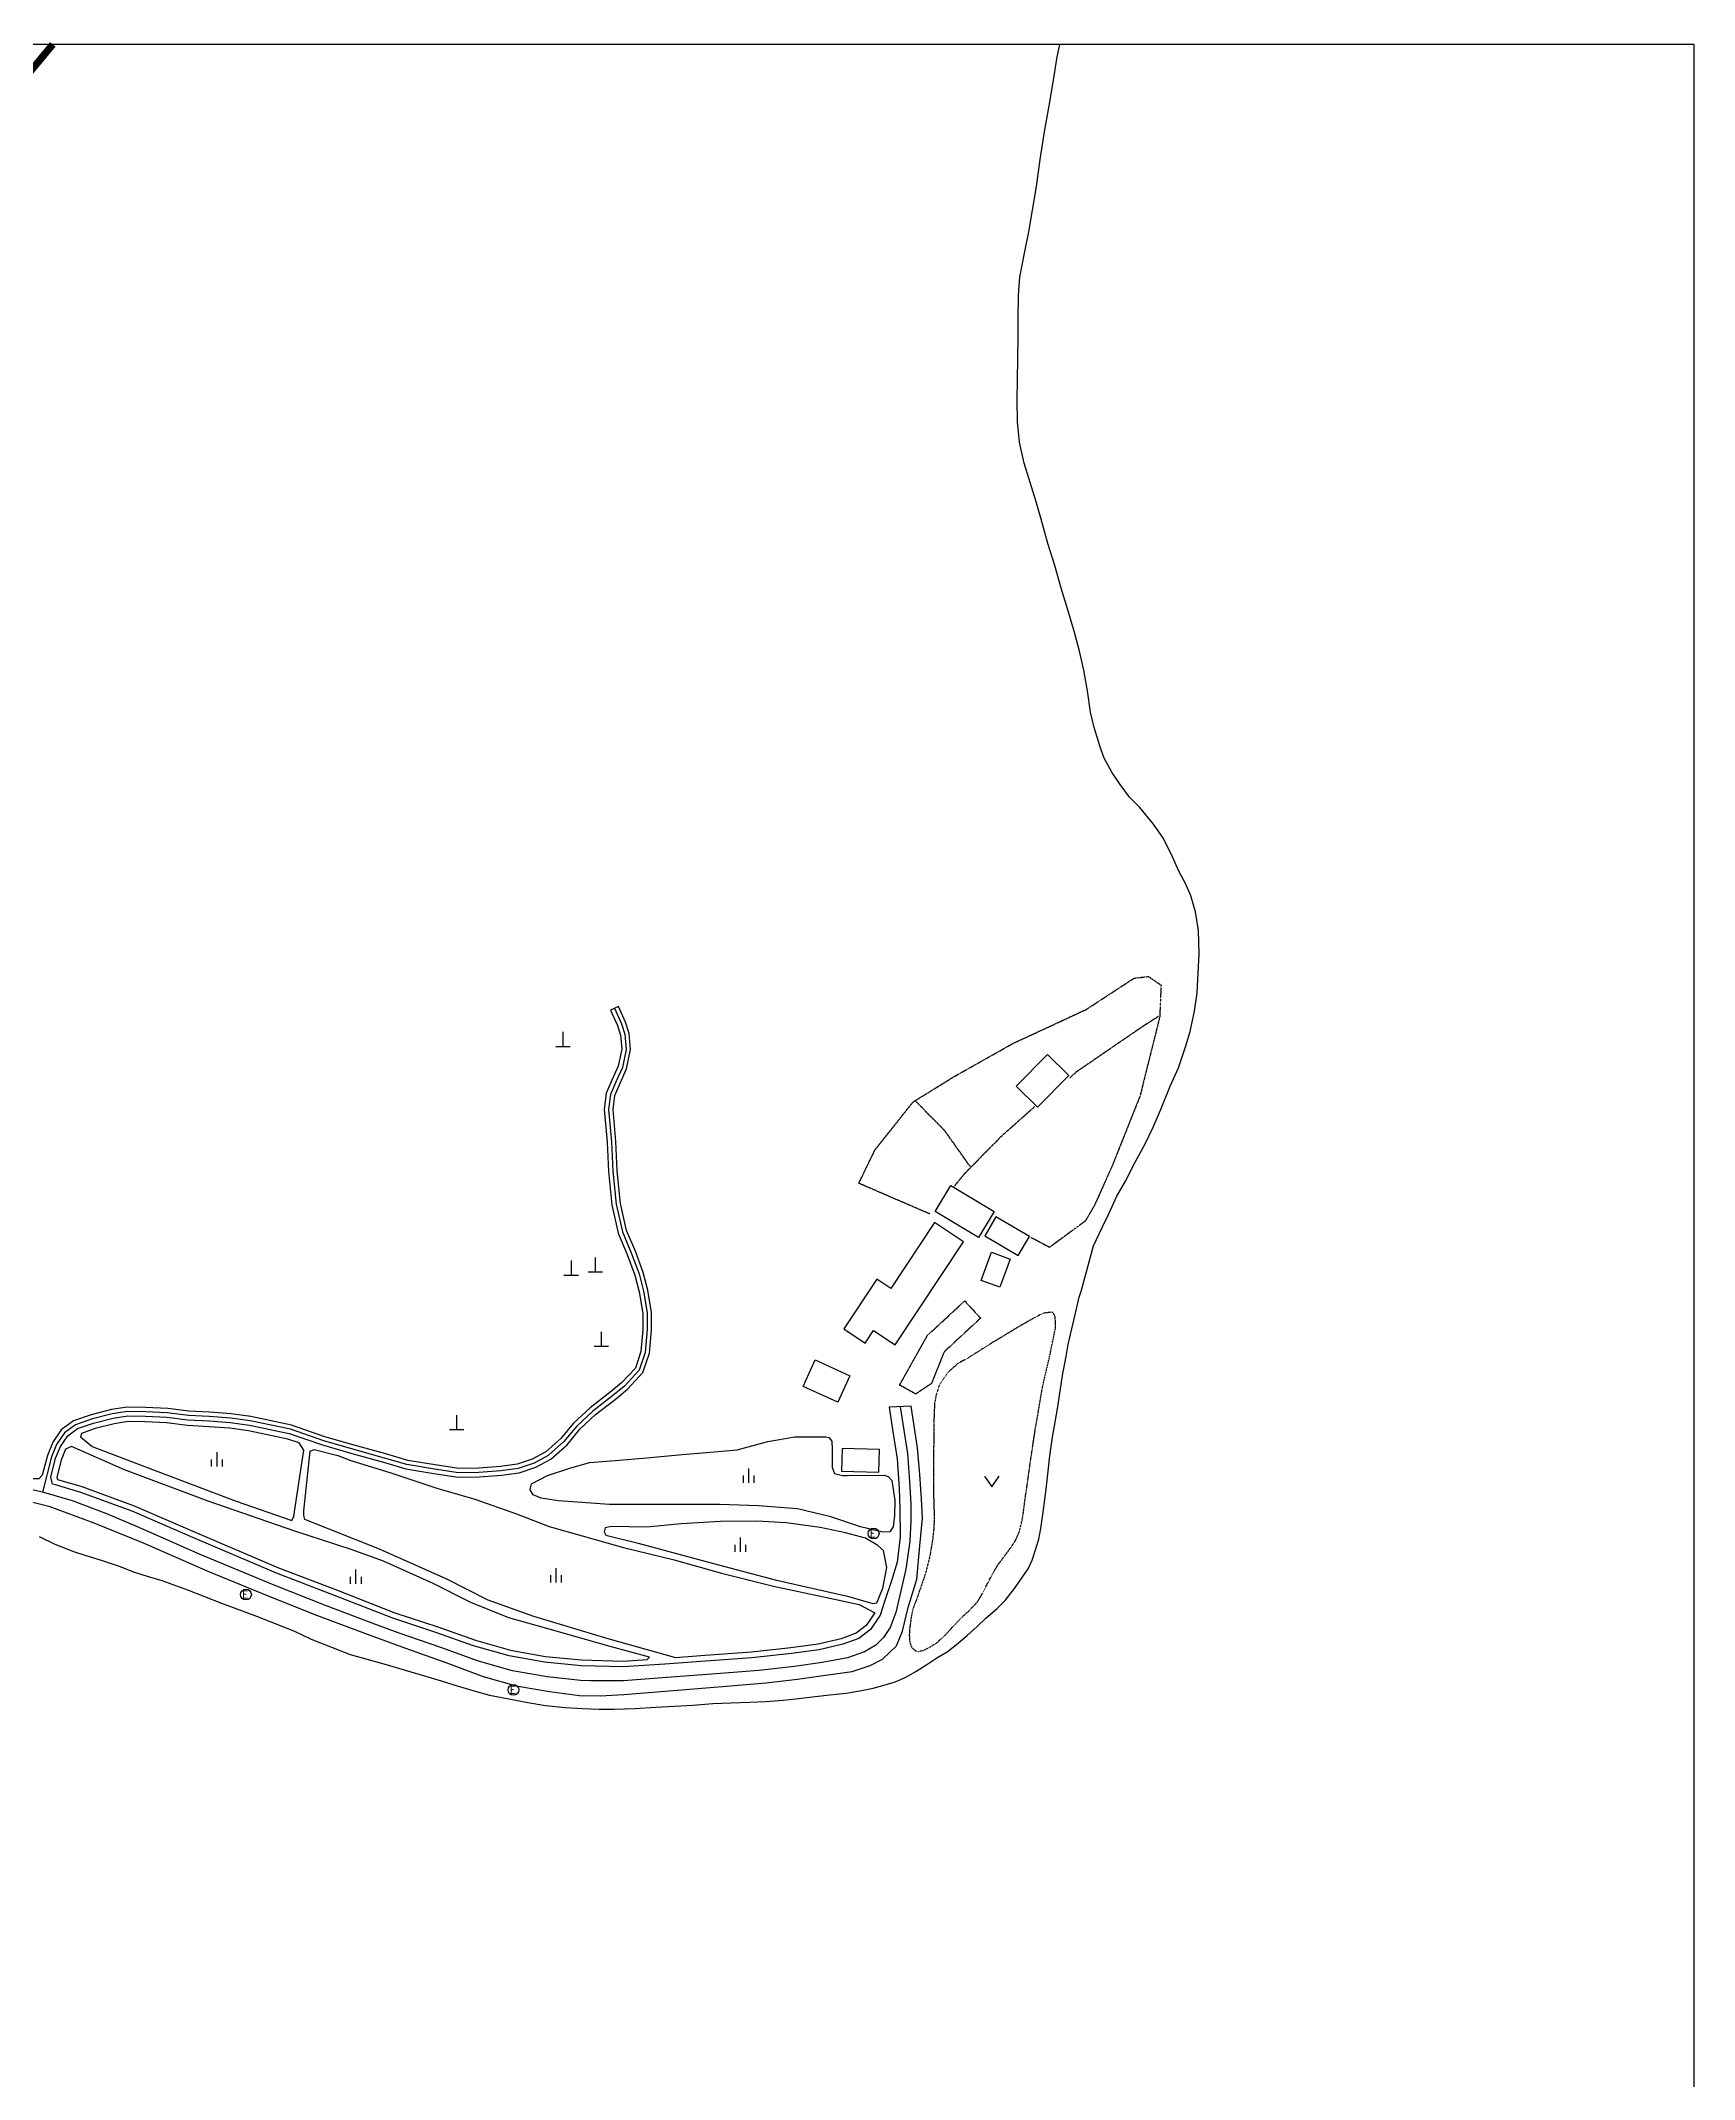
# Model space of a CAD drawing. Header units: millimetres. Extents: x 0 to 945143, y -500 to 526502.
# Drawn here: x 716134 to 945143, y 244220 to 526502 of the extents above; entities that cross this region are included whole.
import ezdxf

# ---------------------------------------------------------------- set-up
doc = ezdxf.new("R2010")
doc.units = ezdxf.units.MM
for name, pattern in [('ANYANG1', [11.5, 6, -1, 1, -1.5, 1, -1]), ('ANYANG3', [3, 2, -1]), ('ANYANG6', [4, 2, -2]), ('DASHDOT', [1, 0.5, -0.25, 0, -0.25])]:
    doc.linetypes.add(name, pattern=pattern)
for name, color, linetype in [('AAA004', 7, 'ANYANG3'), ('AAC006', 7, 'ANYANG1'), ('AB002', 7, 'Continuous'), ('ADA030', 1, 'Continuous'), ('AZ0202', 7, 'Continuous'), ('DAA002', 3, 'Continuous'), ('DZ001', 7, 'ANYANG6'), ('DZ0011', 3, 'Continuous'), ('J-동경계선', 9, 'DASHDOT'), ('건물', 210, 'Continuous'), ('결정선', 7, 'Continuous'), ('현황', 7, 'Continuous')]:
    doc.layers.add(name, color=color, linetype=linetype)
doc.styles.add('GHS', font='ROMANS', dxfattribs={"bigfont": 'NGSW.shx'})

# ---------------------------------------------------------------- blocks, each defined once
blk = doc.blocks.new('AB002')
at = {"layer": 'AB002'}
for points in [[(-1, 0), (1, 0)], [(0, 2), (0, 0)]]:
    blk.add_lwpolyline(points, dxfattribs=at)
blk = doc.blocks.new('AZ0202')
at = {"layer": 'AZ0202'}
blk.add_circle((0, 0), 0.75, dxfattribs=at)
at = {"layer": 'AZ0202', "style": 'GHS'}
blk.add_text('E', height=1, dxfattribs=at).set_placement((-0.5, -0.48))
blk = doc.blocks.new('DAA002')
at = {"layer": 'DAA002', "color": 7}
for points in [[(-0.75, 0), (-0.75, -1)], [(0, 1), (0, -1)], [(0.75, 0), (0.75, -1)]]:
    blk.add_lwpolyline(points, dxfattribs=at)
blk = doc.blocks.new('DZ0011')
at = {"layer": 'DZ0011', "color": 7}
blk.add_lwpolyline([(-1, 0.6), (0, -0.9), (1, 0.6)], dxfattribs=at)

msp = doc.modelspace()

# ---------------------------------------------------------------- linework, layer by layer
at = {"layer": 'AAA004', "extrusion": (0.000761888, -0.001614, 0.999998), "elevation": -72244, "flags": 128}
msp.add_lwpolyline([(835148, 340233), (838998, 347103), (844157, 351878), (846356, 349502), (841295, 344817), (839535, 340426), (837370, 338989)], close=True, dxfattribs=at)
at = {"layer": 'AAC006', "extrusion": (0.000761888, -0.001614, 0.999998), "elevation": -72244, "flags": 128}
for points in [[(839342, 363911), (829489, 368167), (831735, 372796), (837002, 379431), (842534, 382859), (850821, 387532), (860966, 392235), (867615, 396572), (869597, 396812), (871349, 395613), (871163, 391217), (868442, 380277), (864628, 370697), (862129, 365120), (860843, 362923), (855887, 359298), (853260, 360685)], [(871008, 391286), (868852, 389913), (859513, 383516), (858734, 382758)], [(844923, 370481), (841434, 375402), (837296, 379613)], [(853842, 378788), (849135, 374585), (844098, 369462), (842735, 367794)]]:
    msp.add_lwpolyline(points, dxfattribs=at)
at = {"layer": 'ADA030', "extrusion": (0.000761888, -0.001614, 0.999998), "elevation": -72244, "flags": 128}
msp.add_lwpolyline([(713233, 324476), (717285, 323448), (723549, 321169), (730372, 318389), (739344, 314444), (747763, 311019), (754358, 308348), (761174, 305841), (766711, 303790), (772277, 301808), (777455, 299881), (782031, 298598), (786656, 297780), (790821, 297263), (793683, 297205), (796949, 297366), (803218, 297907), (811157, 298542), (816603, 298994), (821015, 299487), (824882, 300076), (828590, 300548), (831053, 301405), (832789, 302261), (834696, 304113), (835552, 306165), (836339, 309405), (837517, 313366), (837947, 317985), (838320, 321797), (838163, 324483), (837925, 327856), (837625, 331519), (836740, 337288), (833684, 337152), (834154, 334057), (834807, 330026), (835072, 325909), (835189, 323120), (835199, 319230), (834814, 315713), (834005, 313138), (833092, 310415), (832446, 308346), (831095, 306389), (829496, 305156), (827283, 304334), (823985, 303553), (820180, 303041), (814695, 302449), (808272, 301982), (802622, 301564), (796858, 301192), (791030, 301364), (785973, 301854), (781047, 302749), (776142, 304123), (770918, 305976), (764972, 307957), (756854, 311105), (748832, 314194), (737234, 319107), (728848, 322770), (721611, 325405), (718212, 326395), (717835, 326503), (717566, 327460), (718246, 330086), (718921, 331732), (719916, 333197), (721275, 334200), (723505, 334964), (726211, 335651), (728239, 335984), (730677, 335943), (733664, 335789), (736575, 335426), (739496, 335260), (742441, 335069), (745094, 334700), (750616, 333527), (755190, 331938), (759262, 330756), (763648, 329536), (766756, 328628), (770617, 327983), (773985, 327492), (776889, 327501), (779983, 327737), (782433, 328087), (784744, 328875), (786812, 329986), (789089, 331974), (790855, 334135), (793042, 336177), (795745, 338248), (797437, 339644), (799598, 341957), (800486, 344627), (800788, 347875), (800796, 350260), (800257, 353383), (799623, 355822), (798538, 358758), (797321, 361647), (796480, 365362), (796013, 369889), (795830, 373957), (795449, 378381), (795686, 380329), (796432, 382058), (797334, 384043), (797858, 386679), (797680, 388922), (797194, 390470), (796216, 392656), (795118, 392165), (796068, 390043), (796492, 388692), (796646, 386750), (796182, 384414), (795333, 382545), (794514, 380646), (794240, 378402), (794630, 373878), (794814, 369800), (795292, 365167), (796172, 361278), (797420, 358316), (798475, 355462), (799081, 353129), (799594, 350159), (799586, 347933), (799301, 344876), (798540, 342586), (796611, 340522), (794996, 339189), (792264, 337095), (789975, 334958), (788222, 332813), (786123, 330981), (784262, 329981), (782151, 329261), (779852, 328932), (776841, 328703), (774070, 328694), (770803, 329171), (767024, 329802), (763978, 330692), (759590, 331913), (755555, 333084), (750939, 334687), (745302, 335885), (742563, 336266), (739569, 336460), (736683, 336624), (733769, 336987), (730718, 337144), (728151, 337187), (725965, 336829), (723161, 336117), (720710, 335277), (719037, 334042), (717856, 332303), (717103, 330467), (716402, 327762), (715933, 327239), (715200, 327254), (713552, 327711), (709897, 328858), (705209, 329787), (700345, 330731), (696186, 331172), (691839, 331923), (685772, 332502), (680823, 333095), (675108, 333652), (671012, 333891), (666752, 333976), (662475, 333982), (657590, 334021), (652111, 333984), (644518, 333554), (637561, 333396), (630654, 333155), (628002, 333185), (627866, 333604), (628346, 334126), (631436, 336456), (634763, 338945), (637889, 341844), (640650, 343920), (642785, 347094), (644200, 350375), (645869, 355053), (646722, 358810), (647644, 362328), (648448, 366408), (648646, 370020), (648534, 373280), (648297, 376705), (647642, 379503), (645991, 383697), (644545, 388493), (643401, 393534), (642372, 398314), (641919, 402204), (640202, 406772), (637639, 411719), (635547, 416332), (632178, 427303), (628676, 438904), (626129, 447009), (622533, 458923), (621054, 465104)], dxfattribs=at)
at = {"layer": 'DZ001', "extrusion": (0.000761888, -0.001614, 0.999998), "elevation": -72244, "flags": 128}
msp.add_lwpolyline([(839873, 334849), (839840, 328300), (839821, 325744), (839900, 323120), (839933, 321939), (839898, 320916), (839855, 320132), (839713, 318871), (839503, 317610), (839330, 316530), (838714, 314098), (837408, 310335), (836984, 309243), (836757, 308197), (836659, 307425), (836540, 306561), (836484, 305698), (836498, 304937), (836599, 304392), (836851, 303870), (837305, 303463), (837743, 303350), (838441, 303494), (839281, 303907), (840415, 304647), (841560, 305699), (842568, 306837), (843762, 308079), (844726, 308957), (845924, 310190), (846667, 311475), (847292, 312692), (847949, 313932), (848768, 315342), (850396, 317516), (851215, 318733), (851715, 319905), (852068, 321314), (852255, 322348), (852403, 323541), (852571, 324848), (852772, 326132), (852967, 327513), (853310, 330001), (853507, 331246), (853738, 332831), (853965, 334331), (854243, 335859), (854535, 337615), (854848, 339490), (855190, 341127), (855740, 343434), (855984, 344503), (856308, 346128), (856556, 347264), (856754, 348219), (856687, 349752), (856334, 350331), (855022, 350170), (853899, 349600), (851608, 348290), (849553, 347040), (848113, 346189), (847251, 345645), (844551, 343925), (843224, 343229), (841881, 342027), (840614, 340184), (840213, 338888), (839979, 337706)], close=True, dxfattribs=at)
at = {"layer": 'J-동경계선', "color": 2, "linetype": 'Continuous', "lineweight": -3}
msp.add_lwpolyline([(0, 0), (945143, 0), (945143, 526002), (0, 526002)], close=True, dxfattribs=at)
at = {"layer": '건물', "extrusion": (0.000761888, -0.001614, 0.999998), "elevation": -72244}
msp.add_lwpolyline([(834525, 345781), (843987, 360066), (839981, 362720), (833929, 353582), (831974, 354877), (827416, 347996), (830356, 346049), (831504, 347782)], close=True, dxfattribs=at)
at = {"layer": '결정선', "color": 5, "linetype": 'Continuous', "lineweight": -3, "const_width": 1000}
msp.add_lwpolyline([(677897, 526002), (678517, 512951), (673786, 473936), (673643, 472758), (717801, 526002)], dxfattribs=at)
at = {"layer": '현황', "extrusion": (0.000761888, -0.001614, 0.999998)}
for p, q in [((860258, 353498, -72329), (861932, 359631, -72320)), ((859965, 352522, -72330), (860258, 353498, -72329)), ((858435, 345976, -72340), (859426, 350289, -72334)), ((859426, 350289, -72334), (859965, 352522, -72330)), ((858160, 344305, -72342), (858435, 345976, -72340)), ((857276, 339208, -72350), (857710, 341936, -72346)), ((857710, 341936, -72346), (858160, 344305, -72342)), ((856985, 337333, -72353), (857276, 339208, -72350)), ((856613, 335202, -72356), (856985, 337333, -72353)), ((855874, 330532, -72363), (856247, 333140, -72359)), ((856247, 333140, -72359), (856613, 335202, -72356)), ((855616, 328026, -72367), (855874, 330532, -72363)), ((855377, 325930, -72370), (855616, 328026, -72367)), ((854971, 322743, -72375), (855377, 325930, -72370)), ((854651, 320493, -72378), (854971, 322743, -72375)), ((715914, 319380, -72274), (718086, 318330, -72277)), ((853969, 317651, -72382), (854363, 319027, -72380)), ((854363, 319027, -72380), (854651, 320493, -72378)), ((718086, 318330, -72277), (720815, 317250, -72281)), ((720815, 317250, -72281), (722094, 316837, -72283)), ((722094, 316837, -72283), (724617, 316069, -72286)), ((853440, 316105, -72384), (853969, 317651, -72382)), ((724617, 316069, -72286), (727005, 315255, -72289)), ((727005, 315255, -72289), (728966, 314503, -72292)), ((728966, 314503, -72292), (730995, 313819, -72295)), ((730995, 313819, -72295), (732922, 313264, -72297)), ((851021, 312180, -72389), (852910, 314911, -72386)), ((852910, 314911, -72386), (853440, 316105, -72384)), ((732922, 313264, -72297), (736452, 311996, -72302)), ((736452, 311996, -72302), (741160, 310159, -72308)), ((848601, 309400, -72391), (849705, 310519, -72390)), ((849705, 310519, -72390), (851021, 312180, -72389)), ((741160, 310159, -72308), (746020, 308355, -72315)), ((746020, 308355, -72315), (751256, 306251, -72322)), ((845824, 306922, -72393), (847037, 308064, -72392)), ((847037, 308064, -72392), (848601, 309400, -72391)), ((751256, 306251, -72322), (753593, 305162, -72326)), ((753593, 305162, -72326), (758966, 303054, -72333)), ((842979, 304441, -72395), (844464, 305673, -72394)), ((844464, 305673, -72394), (845824, 306922, -72393)), ((758966, 303054, -72333), (763979, 301629, -72339)), ((838862, 301666, -72396), (840245, 302586, -72396)), ((840245, 302586, -72396), (841652, 303419, -72396)), ((841652, 303419, -72396), (842979, 304441, -72395)), ((763979, 301629, -72339), (766621, 300844, -72343)), ((766621, 300844, -72343), (769281, 300071, -72346)), ((769281, 300071, -72346), (771600, 299406, -72349)), ((771600, 299406, -72349), (773817, 298707, -72352)), ((833086, 298821, -72397), (834471, 299263, -72397)), ((834471, 299263, -72397), (835878, 299869, -72397)), ((835878, 299869, -72397), (837319, 300668, -72397)), ((837319, 300668, -72397), (838862, 301666, -72396)), ((773817, 298707, -72352), (776307, 297971, -72355)), ((776307, 297971, -72355), (778302, 297423, -72357)), ((778302, 297423, -72357), (780944, 296902, -72360)), ((780944, 296902, -72360), (783603, 296388, -72363)), ((811719, 296345, -72384), (814326, 296416, -72386)), ((814326, 296416, -72386), (816557, 296542, -72388)), ((816557, 296542, -72388), (818977, 296727, -72389)), ((818977, 296727, -72389), (820714, 296883, -72390)), ((820714, 296883, -72390), (823406, 297224, -72392)), ((823406, 297224, -72392), (825416, 297442, -72393)), ((825416, 297442, -72393), (827682, 297700, -72394)), ((827682, 297700, -72394), (829589, 298006, -72395)), ((829589, 298006, -72395), (831412, 298380, -72396)), ((831412, 298380, -72396), (833086, 298821, -72397)), ((783603, 296388, -72363), (786024, 295964, -72365)), ((786024, 295964, -72365), (788768, 295718, -72368)), ((788768, 295718, -72368), (791171, 295557, -72370)), ((791171, 295557, -72370), (793454, 295461, -72372)), ((793454, 295461, -72372), (795567, 295466, -72373)), ((795567, 295466, -72373), (798396, 295536, -72375)), ((798396, 295536, -72375), (801309, 295722, -72377)), ((801309, 295722, -72377), (803933, 295878, -72379)), ((803933, 295878, -72379), (806437, 296011, -72381)), ((806437, 296011, -72381), (809231, 296229, -72383)), ((809231, 296229, -72383), (811719, 296345, -72384))]:
    msp.add_line(p, q, dxfattribs=at)
at = {"layer": '현황', "extrusion": (0.000761888, -0.001614, 0.999998), "elevation": -72244}
for points in [[(861987, 359515), (863252, 362125), (864084, 363865), (865236, 366373), (866421, 368455), (867788, 371099), (869155, 373641), (870278, 375944), (871264, 378298), (872612, 381624), (873746, 384182), (874791, 387201), (875389, 389196), (875998, 391992), (876367, 394565), (876492, 397292), (876626, 399968), (876539, 403193), (876119, 405748), (875492, 407996), (874755, 409681), (873810, 411400), (872958, 413375), (871693, 415911), (870284, 417918), (868395, 420214), (866989, 421648), (865693, 423400), (864521, 425118), (863441, 427143), (862884, 428761), (862096, 431298), (861589, 433392), (861167, 436356), (860661, 439218), (860035, 441874), (859388, 444327), (858454, 447590), (857537, 450587), (856647, 453720), (855676, 456757), (854733, 460145), (854050, 462529), (853209, 465237), (852371, 467876), (851750, 470788), (851477, 473633), (851425, 476564), (851476, 479500), (851527, 482323), (851542, 485527), (851559, 487793), (851597, 491139), (851802, 493667), (852424, 496974), (853021, 499906), (853557, 502946), (854089, 506185), (854605, 509963), (855201, 513770), (855871, 517378), (856458, 520924), (856977, 524157), (857321, 525886)], [(795667, 392411), (796631, 390257), (797086, 388807), (797252, 386715), (796758, 384229), (795883, 382302), (795100, 380487), (794844, 378391), (795230, 373917), (795414, 369844), (795886, 365265), (796746, 361462), (797979, 358537), (799049, 355642), (799669, 353256), (800195, 350210), (800187, 347904), (799894, 344752), (799069, 342272), (797024, 340083), (795371, 338719), (792653, 336636), (790415, 334546), (788656, 332394), (786467, 330484), (784503, 329428), (782292, 328674), (779918, 328335), (776865, 328102), (774028, 328093), (770710, 328577), (766890, 329215), (763813, 330114), (759426, 331335), (755373, 332511), (750778, 334107), (745198, 335293), (742502, 335668), (739533, 335860), (736629, 336025), (733717, 336388), (730698, 336543), (728195, 336585), (726088, 336240), (723333, 335541), (720993, 334739), (719477, 333620), (718389, 332018), (717675, 330276), (716408, 325390)], [(835212, 337220), (836216, 330773), (836499, 326883), (836676, 323802), (836711, 321418), (836573, 318608), (836019, 314729), (834634, 308726), (833852, 306671), (832895, 305251), (831849, 304234), (830274, 303281), (827936, 302441), (824433, 301814), (820597, 301264), (815649, 300721), (809714, 300262), (802920, 299735), (796903, 299279), (792356, 299285), (790925, 299314), (786314, 299817), (781539, 300674), (776798, 302002), (771597, 303892), (765841, 305873), (763073, 306899), (755606, 309726), (748297, 312606), (738289, 316776), (729610, 320580), (725355, 322413), (720607, 324176), (716609, 325343), (713393, 326093), (708928, 327275), (703987, 328258), (696458, 329525), (691498, 330311), (685402, 331014), (679939, 331614), (674088, 332069), (667081, 332390), (662438, 332469), (657236, 332455), (641395, 331686), (629243, 330990), (622203, 330184), (621181, 330075)]]:
    msp.add_lwpolyline(points, dxfattribs=at)
for points in [[(854261, 378721), (858574, 383106), (855610, 386021), (851297, 381636)], [(846070, 360652), (840049, 364256), (842216, 367877), (848237, 364273)], [(853110, 360793), (848478, 363509), (846944, 360894), (851576, 358178)], [(846420, 354728), (847855, 358628), (850469, 357666), (849034, 353766)], [(823438, 343710), (828237, 341531), (826562, 337841), (821763, 340019)], [(751964, 332210), (750400, 332753), (744955, 333910), (742360, 334271), (739448, 334460), (736502, 334627), (733594, 334990), (730650, 335141), (728298, 335181), (726375, 334866), (723734, 334195), (721816, 333538), (721683, 333053), (723312, 331700), (730691, 328891), (743237, 324171), (750946, 321463), (751262, 322089), (752604, 331193)], [(834043, 326992), (834485, 324256), (834432, 322177), (834246, 320609), (833779, 319886), (832819, 319864), (829739, 320605), (825601, 321971), (820992, 323104), (815578, 323484), (810222, 323685), (803474, 323670), (794943, 323669), (787882, 324177), (785507, 324578), (784409, 325024), (783982, 325712), (783998, 326019), (784174, 326548), (786381, 327687), (789451, 328705), (792204, 329511), (795765, 329797), (800126, 330156), (805027, 330604), (808400, 330887), (812642, 331264), (816893, 332428), (820641, 333060), (823526, 333073), (824900, 333051), (825338, 332961), (825734, 332477), (825805, 331307), (825813, 328831), (826135, 327997), (827220, 327713), (827856, 327702), (833007, 327734), (833559, 327561)], [(720441, 331721), (719631, 331350), (719009, 329832), (718396, 327469), (718486, 327151), (721861, 326168), (729146, 323515), (737551, 319844), (749132, 314937), (757143, 311853), (765244, 308711), (771178, 306734), (776384, 304888), (781227, 303532), (786083, 302649), (791080, 302165), (796844, 301995), (800174, 302209), (800482, 302565), (795072, 304015), (786620, 306407), (781016, 307979), (775751, 310127), (770520, 312765), (763645, 315843), (759160, 317467), (751225, 320025), (739356, 324139), (727793, 328473)], [(753481, 331077), (754067, 331329), (757318, 330485), (759138, 329802), (764674, 328066), (771040, 325937), (776315, 324415), (782085, 322386), (786604, 320644), (791162, 319365), (796892, 317720), (803904, 316019), (810480, 314203), (817664, 312364), (825472, 310707), (829535, 309847), (831717, 308702), (830506, 306948), (829102, 305866), (827050, 305103), (823838, 304342), (820083, 303837), (814623, 303247), (808213, 302781), (805233, 302561), (804138, 302475), (794783, 305095), (784478, 308195), (778145, 310463), (772413, 313368), (763088, 317496), (752773, 321602), (752638, 322169), (752602, 322817)], [(832350, 331307), (827187, 331469), (827088, 328317), (832251, 328155)], [(832118, 318031), (830406, 319039), (827644, 319775), (824143, 320495), (819410, 321144), (815349, 321402), (810339, 321327), (804904, 321018), (800129, 320562), (795249, 320627), (794352, 320445), (794210, 319889), (794454, 319464), (798949, 318323), (809355, 315508), (817898, 313263), (827911, 310993), (831446, 309962), (831974, 310077), (832829, 312093), (833379, 314963), (832931, 317319)]]:
    msp.add_lwpolyline(points, close=True, dxfattribs=at)

# ---------------------------------------------------------------- block references
at = {"layer": 'AB002', "extrusion": (0.000761888, -0.001614, 0.999998), "xscale": 1000, "yscale": 1000, "zscale": 1000, "rotation": 359.9989408490567}
for p in [(788507, 387126, -72244), (788507, 387126, -72244), (788507, 387126, -72244), (788507, 387126, -72244), (789651, 355458, -72244), (789651, 355458, -72244), (789651, 355458, -72244), (789651, 355458, -72244), (792996, 355905, -72244), (792996, 355905, -72244), (792996, 355905, -72244), (792996, 355905, -72244), (793821, 345595, -72244), (793821, 345595, -72244), (793821, 345595, -72244), (793821, 345595, -72244), (773779, 334057, -72244), (773779, 334057, -72244), (773779, 334057, -72244), (773779, 334057, -72244)]:
    msp.add_blockref('AB002', p, dxfattribs=at)
at = {"layer": 'AZ0202', "extrusion": (0.000761888, -0.001614, 0.999998), "xscale": 1000, "yscale": 1000, "zscale": 1000, "rotation": 359.9989408490567}
for p in [(831539, 319668, -72244), (744612, 311221, -72244), (781655, 298021, -72244)]:
    msp.add_blockref('AZ0202', p, dxfattribs=at)
at = {"layer": 'DAA002', "extrusion": (0.000761888, -0.001614, 0.999998), "xscale": 1000, "yscale": 1000, "zscale": 1000, "rotation": 359.9989408490567}
for p in [(740555, 329936, -72244), (814200, 327697, -72244), (813064, 318115, -72244), (759793, 313687, -72244), (787537, 313897, -72244)]:
    msp.add_blockref('DAA002', p, dxfattribs=at)
at = {"layer": 'DZ0011', "extrusion": (0.000761888, -0.001614, 0.999998), "xscale": 1000, "yscale": 1000, "zscale": 1000, "rotation": 359.9989408490567}
msp.add_blockref('DZ0011', (847911, 327037, -72244), dxfattribs=at)

doc.saveas('drawing.dxf')
